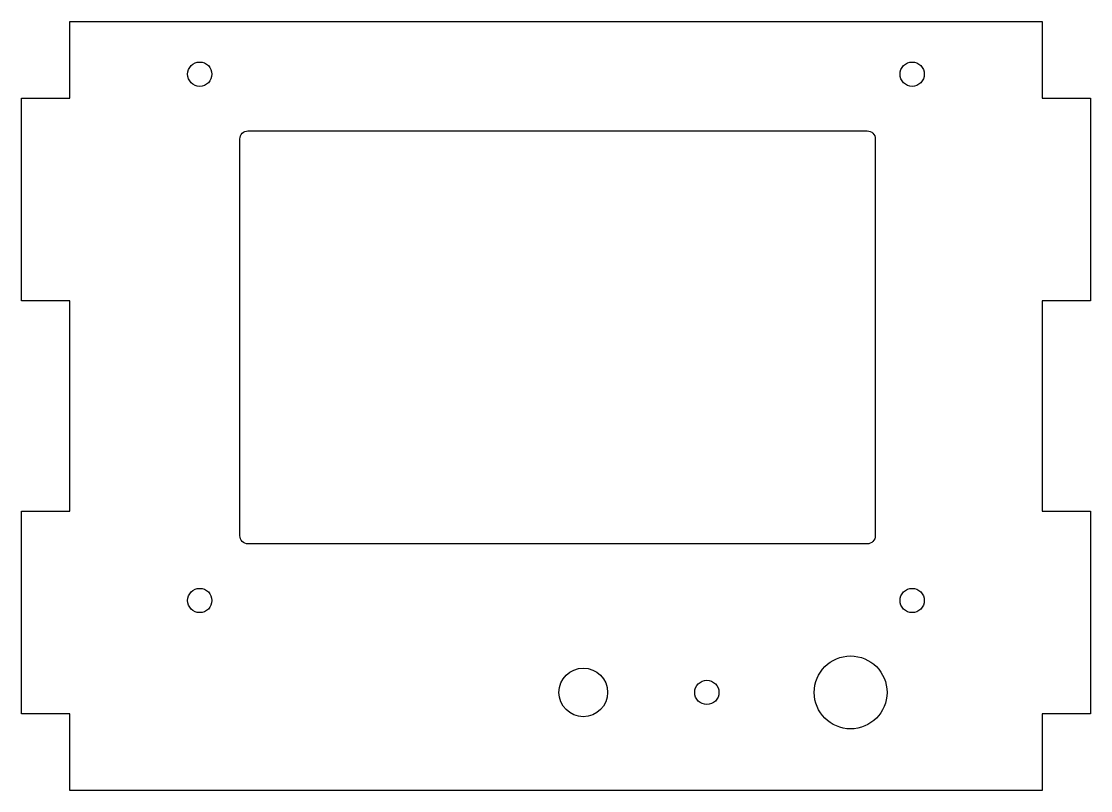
# Model space of a CAD drawing. Header units: millimetres. Extents: x 8 to 140, y -214 to -119.
import ezdxf

# ---------------------------------------------------------------- set-up
doc = ezdxf.new("R2010")
doc.units = ezdxf.units.MM
doc.layers.get('0').update_dxf_attribs({"linetype": 'CONTINUOUS'})

msp = doc.modelspace()

# ---------------------------------------------------------------- linework, layer by layer
msp.add_lwpolyline([(14.5, -179.89), (14.5, -153.89), (8.5, -153.89), (8.5, -128.89), (14.5, -128.89), (14.5, -119.39), (134.5, -119.39), (134.5, -128.89), (140.5, -128.89), (140.5, -153.89), (134.5, -153.89), (134.5, -179.89), (140.5, -179.89), (140.5, -204.89), (134.5, -204.89), (134.5, -214.39), (14.5, -214.39), (14.5, -204.89), (8.5, -204.89), (8.5, -179.89)], close=True)
msp.add_lwpolyline([(35.47, -133.91, -0.414214), (36.47, -132.91), (112.92, -132.91, -0.414214), (113.92, -133.91), (113.92, -182.91, -0.414214), (112.92, -183.91), (36.47, -183.91, -0.414214), (35.47, -182.91)], format="xyb", close=True)
for centre, radius in [((30.52, -125.91), 1.5), ((118.47, -125.91), 1.5), ((30.52, -190.91), 1.5), ((118.47, -190.91), 1.5), ((110.87, -202.26), 4.5), ((77.87, -202.26), 3), ((93.12, -202.26), 1.5)]:
    msp.add_circle(centre, radius)

doc.saveas('drawing.dxf')
